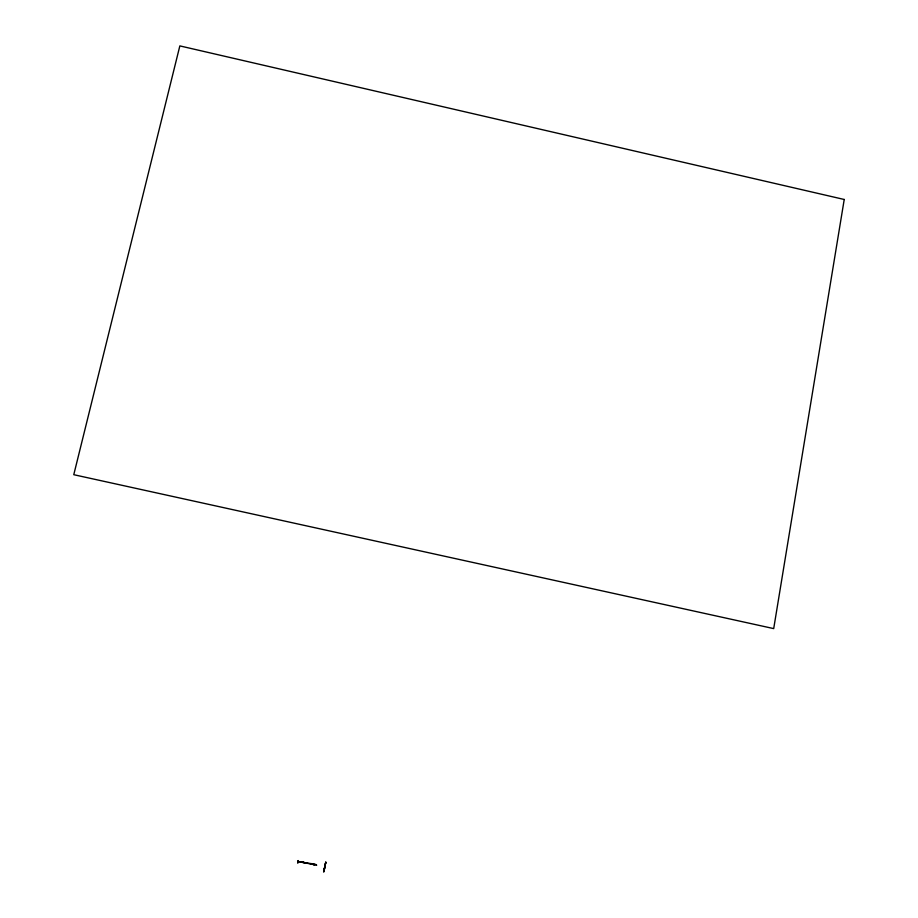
<?xml version="1.0" encoding="UTF-8"?>
<svg xmlns="http://www.w3.org/2000/svg" width="918" height="918" viewBox="0 0 918 918"><rect width="100%" height="100%" fill="white"/><g stroke="black" fill="none" stroke-linecap="round" stroke-linejoin="round"><path stroke-width="1.38" d="M311.592 863.999L314.438 864.572L312.763 864.228M325.764 862.025L323.641 872.077L323.951 871.274M324.261 869.897L323.974 870.975L324.226 869.759M324.743 867.51L323.939 871.411M301.701 861.945L305.132 862.702L303.456 862.358M324.387 868.554L324.249 869.759L324.57 867.705M325.718 862.931L325.787 862.174L323.882 871.308M325.42 863.609L325.236 865.1M325.534 863.792L325.649 863.149M298.04 861.738L298.224 860.9L297.742 863.149L298.293 860.568C295.757 862.805 317.112 863.333 316.549 865.077M324.398 869.094L324.375 869.243M324.238 869.667L324.192 869.954M310.192 863.7L310.812 863.781M301.827 862.105L303.445 862.427M310.995 863.815L312.751 864.308M307.289 863.322L298.212 861.486M316.595 865.204L307.53 863.368M301.517 861.899L300.932 861.853L301.804 862.128M325.052 865.41L324.754 866.753M307.243 863.195L307.599 863.195M310.318 863.769L311.122 864.01M844.227 199.481L773.702 628.6L73.773 474.698L179.848 45.9L844.227 199.481M313.233 864.354L314.323 864.664L313.29 864.366"/></g></svg>
